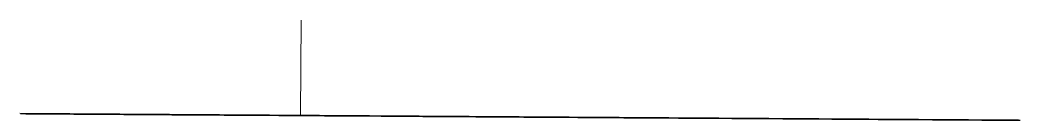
# Model space of a CAD drawing. Header units: metres. Extents: x 15961.2 to 16025.2, y 14385.7 to 14408.
# Drawn here: x 16009.03 to 16019.54, y 14406.96 to 14408.01 of the extents above; entities that cross this region are included whole.
import ezdxf

# ---------------------------------------------------------------- set-up
doc = ezdxf.new("R2010")
doc.units = ezdxf.units.M
doc.header["$LTSCALE"] = 0.0125
doc.linetypes.add('ACAD_ISO02W100', pattern=[15, 12, -3])
doc.layers.add('00_Bemassung_AUX', color=30, linetype='Continuous', lineweight=9, plot=False)
for name, color, linetype, lineweight in [('10_Boden_PRO', 8, 'Continuous', 9), ('10_Fenster', 4, 'Continuous', 9), ('10_Schnittlinie_SCH', 7, 'Continuous', 30), ('10_Wand_PRO', 7, 'Continuous', 9), ('10_Wand_VER', 7, 'ACAD_ISO02W100', 9), ('11_Sonderausstattung_PRO', 1, 'Continuous', 9)]:
    doc.layers.add(name, color=color, linetype=linetype, lineweight=lineweight)

msp = doc.modelspace()

# ---------------------------------------------------------------- linework, layer by layer
at = {"layer": '00_Bemassung_AUX'}
for points in [[(16011.982, 14407.015), (16011.988, 14408.015)], [(16009.033, 14407.035), (16019.525, 14406.965)]]:
    msp.add_lwpolyline(points, dxfattribs=at)
at = {"layer": '10_Boden_PRO', "extrusion": (-0.006647, -0.999978, 0), "elevation": -14513.125}
for points in [[(15914.524, 6.399), (15912.921, 6.399)], [(15914.524, 6.22), (15914.524, 6.403), (15923.427, 6.403)]]:
    msp.add_lwpolyline(points, dxfattribs=at)
at = {"layer": '10_Fenster', "extrusion": (-0.006647, -0.999978, 0), "elevation": -14513.125}
for points in [[(15913.738, 8.733, -0.178098), (15913.908, 8.959, -0.169854), (15914.074, 8.733), (15914.074, 7.308), (15914.038, 7.308), (15914.038, 7.166), (15913.777, 7.166), (15913.777, 7.243), (15913.738, 7.297)], [(15914.457, 8.733, 0.178098), (15914.287, 8.959, 0.169854), (15914.121, 8.733), (15914.121, 7.308), (15914.156, 7.308), (15914.156, 7.166), (15914.417, 7.166), (15914.417, 7.243), (15914.457, 7.297)], [(15921.751, 8.761, -0.178098), (15921.92, 8.987, -0.169854), (15922.086, 8.761), (15922.086, 7.336), (15922.051, 7.336), (15922.051, 7.194), (15921.79, 7.194), (15921.79, 7.271), (15921.751, 7.325)], [(15922.471, 8.761, 0.178098), (15922.301, 8.987, 0.169854), (15922.135, 8.761), (15922.135, 7.336), (15922.171, 7.336), (15922.171, 7.194), (15922.432, 7.194), (15922.432, 7.271), (15922.471, 7.325)]]:
    msp.add_lwpolyline(points, format="xyb", close=True, dxfattribs=at)
for points in [[(15913.795, 8.053), (15914.019, 8.053)], [(15913.795, 8.028), (15914.019, 8.028)], [(15914.176, 8.053), (15914.4, 8.053)], [(15914.176, 8.028), (15914.4, 8.028)], [(15922.031, 8.095), (15921.807, 8.095)], [(15922.031, 8.07), (15921.807, 8.07)], [(15922.19, 8.095), (15922.414, 8.095)], [(15922.19, 8.07), (15922.414, 8.07)]]:
    msp.add_lwpolyline(points, dxfattribs=at)
for points in [[(15913.907, 8.871, 0.189644), (15913.795, 8.702), (15913.795, 7.225), (15914.019, 7.225), (15914.019, 8.702, 0.189644), (15913.907, 8.871, -0.189644)], [(15914.288, 8.871, -0.189644), (15914.4, 8.702), (15914.4, 7.225), (15914.176, 7.225), (15914.176, 8.702, -0.189644), (15914.288, 8.871, 0.189644)], [(15921.919, 8.899, 0.189644), (15921.807, 8.73), (15921.808, 7.253), (15922.032, 7.253), (15922.031, 8.73, 0.189644), (15921.919, 8.899, -0.189644)], [(15922.302, 8.899, -0.189644), (15922.414, 8.73), (15922.414, 7.253), (15922.19, 7.253), (15922.19, 8.73, -0.189644), (15922.302, 8.899, 0.189644)]]:
    msp.add_lwpolyline(points, format="xyb", dxfattribs=at)
at = {"layer": '10_Fenster', "extrusion": (-0.006647, -0.999978, 0)}
for centre, radius in [((15914.079, 9.245, -14513.125), 0.212), ((15914.079, 9.245, -14513.125), 0.157), ((15922.107, 9.296, -14513.125), 0.212), ((15922.107, 9.296, -14513.125), 0.157)]:
    msp.add_circle(centre, radius, dxfattribs=at)
at = {"layer": '10_Schnittlinie_SCH', "extrusion": (-0.006647, -0.999978, 0), "elevation": -14513.125}
for points in [[(15912.921, 6.22), (15923.427, 6.22)], [(15912.921, 6.22), (15912.921, 13.451)], [(15923.427, 6.22), (15923.427, 13.241)]]:
    msp.add_lwpolyline(points, dxfattribs=at)
for points in [[(15912.921, 13.451, -0.171514), (15915.446, 15.5, -0.126613)], [(15915.446, 15.5, -0.063181), (15917.013, 15.991, -0.063181)], [(15917.013, 15.991, -0.08684), (15918.137, 16.207, -0.08684), (15919.262, 16.001, -0.08684)], [(15919.262, 16.001, -0.18102), (15923.214, 13.7)], [(15923.214, 13.7), (15923.317, 13.35, -0.170002), (15923.427, 13.241)]]:
    msp.add_lwpolyline(points, format="xyb", dxfattribs=at)
at = {"layer": '10_Wand_PRO', "extrusion": (-0.006647, -0.999978, 0), "elevation": -14513.125}
for points in [[(15912.921, 8.881), (15913.142, 8.881), (15913.142, 8.795), (15913.119, 8.755, 0.386835), (15913.063, 8.682), (15913.063, 8.39)], [(15912.921, 8.39), (15913.063, 8.39, -1.068615), (15913.063, 8.302), (15912.921, 8.302)], [(15912.943, 10.311, -0.013087), (15912.977, 10.908, -0.160205), (15914.541, 14.525, -0.160205)], [(15913.103, 10.306, -0.013076), (15913.137, 10.894, -0.160184), (15914.661, 14.418)], [(15913.117, 8.881), (15913.117, 8.937, -0.313119), (15918.097, 16.02, -0.177346), (15918.166, 16.02, -0.313119), (15923.146, 8.937), (15923.146, 8.919)], [(15913.225, 6.403), (15913.225, 8.937, -0.311636), (15918.097, 15.905, -0.180112), (15918.167, 15.905, -0.311636), (15923.038, 8.937), (15923.038, 6.403)], [(15914.592, 8.389), (15914.592, 9.029, 0.338341), (15914.071, 9.636, 0.338341), (15913.55, 9.029), (15913.55, 6.775), (15913.656, 7.085), (15913.656, 9.017, -0.336768), (15914.071, 9.574, -0.294337), (15914.531, 9.017), (15914.531, 7.085), (15913.656, 7.085)], [(15914.542, 14.526, -0.116962), (15916.507, 15.879, -0.116962)], [(15914.661, 14.418, -0.199316), (15918.132, 16.064)], [(15918.132, 16.064, -0.204653), (15921.588, 14.404)], [(15919.645, 15.923, -0.126035), (15921.709, 14.509)], [(15921.588, 14.404, -0.160616), (15923.099, 10.894)], [(15921.594, 8.389), (15921.594, 9.08, -0.338341), (15922.115, 9.687, -0.338341), (15922.637, 9.08), (15922.637, 6.826), (15922.53, 7.136), (15922.53, 9.068, 0.336768), (15922.115, 9.625, 0.338445), (15921.688, 9.068), (15921.688, 7.136), (15922.53, 7.136)], [(15921.708, 14.51, -0.160616), (15923.258, 10.908, -0.160616)], [(15923.296, 8.919), (15923.084, 8.919), (15923.084, 8.833), (15923.107, 8.793, -0.386835), (15923.163, 8.72), (15923.163, 8.428)], [(15923.099, 10.894, -0.024838), (15923.13, 10.3, -0.024838)], [(15923.296, 8.428), (15923.163, 8.428, 1.068615), (15923.163, 8.34), (15923.304, 8.34)], [(15923.13, 10.3, -0.000088), (15923.13, 10.298), (15923.146, 8.919)], [(15923.258, 10.91, -0.003412), (15923.266, 10.826, -0.003412)]]:
    msp.add_lwpolyline(points, format="xyb", dxfattribs=at)
for points in [[(15912.943, 8.881), (15912.943, 10.306)], [(15913.063, 8.302), (15913.063, 6.399)], [(15913.103, 8.881), (15913.103, 10.306)], [(15913.117, 6.403), (15913.117, 8.754)], [(15914.531, 7.085), (15914.592, 6.775), (15914.592, 8.302)], [(15921.688, 7.136), (15921.594, 6.826), (15921.594, 8.354)], [(15923.163, 8.34), (15923.163, 6.403)], [(15923.266, 10.826), (15923.296, 10.204)], [(15923.296, 13.422), (15923.296, 6.403)]]:
    msp.add_lwpolyline(points, dxfattribs=at)
for points in [[(15914.592, 6.775), (15913.55, 6.775), (15913.55, 6.687), (15914.592, 6.687)], [(15921.594, 6.826), (15922.637, 6.826), (15922.637, 6.738), (15921.594, 6.738)]]:
    msp.add_lwpolyline(points, close=True, dxfattribs=at)
at = {"layer": '10_Wand_VER', "extrusion": (-0.006647, -0.999978, 0), "elevation": -14513.125}
msp.add_lwpolyline([(15918.644, 11.951, 0.04087), (15918.685, 12.048, 1.16745), (15918.686, 12.443, 0.04087), (15918.646, 12.541, 1.168963), (15918.368, 12.821, 0.040886), (15918.27, 12.862, 1.168963), (15917.875, 12.863, 0.040886), (15917.778, 12.823, 1.168963), (15917.497, 12.545, 0.040886), (15917.457, 12.447, 1.168963), (15917.455, 12.052, 0.040886), (15917.495, 11.955, 1.168963), (15917.774, 11.674, 0.040886), (15917.871, 11.634, 1.168963), (15918.266, 11.632, 0.040886), (15918.364, 11.672, 1.168963)], format="xyb", close=True, dxfattribs=at)
at = {"layer": '10_Wand_VER', "extrusion": (-0.006647, -0.999978, 0)}
for radius in [1.016, 0.965]:
    msp.add_circle((15918.071, 12.248, -14513.125), radius, dxfattribs=at)
at = {"layer": '11_Sonderausstattung_PRO', "extrusion": (-0.006647, -0.999978, 0), "elevation": -14513.125}
for points in [[(15914.553, 6.403), (15914.564, 6.435), (15914.577, 6.435), (15914.577, 6.546), (15914.594, 6.546), (15914.594, 8.298), (15914.561, 8.356), (15914.561, 8.389)], [(15921.595, 8.389), (15914.561, 8.389)], [(15916.962, 6.403), (15916.973, 6.435), (15916.986, 6.435), (15916.986, 6.546), (15917.003, 6.546), (15917.003, 8.298), (15916.97, 8.356), (15916.97, 8.389)], [(15919.145, 8.389), (15919.145, 9.971), (15919.084, 9.971), (15919.084, 10.004), (15919.02, 10.004), (15919.02, 10.038), (15918.956, 10.038), (15918.956, 10.072), (15918.892, 10.072), (15918.892, 10.123), (15918.818, 10.123), (15918.818, 10.157), (15918.743, 10.157), (15918.743, 10.205), (15918.669, 10.205), (15918.669, 10.258), (15918.581, 10.258), (15918.581, 10.31), (15918.493, 10.31), (15918.493, 10.349), (15918.406, 10.349), (15918.406, 10.408), (15918.311, 10.408), (15918.311, 10.466), (15918.216, 10.466), (15918.216, 10.517), (15918.126, 10.517), (15918.126, 10.567), (15918.025, 10.567), (15918.025, 10.517), (15917.935, 10.517), (15917.935, 10.466), (15917.84, 10.466), (15917.84, 10.408), (15917.745, 10.408), (15917.745, 10.349), (15917.658, 10.349), (15917.658, 10.31), (15917.57, 10.31), (15917.57, 10.258), (15917.483, 10.258), (15917.483, 10.205), (15917.408, 10.205), (15917.408, 10.157), (15917.334, 10.157), (15917.334, 10.123), (15917.259, 10.123), (15917.259, 10.072), (15917.195, 10.072), (15917.195, 10.038), (15917.131, 10.038), (15917.131, 10.004), (15917.067, 10.004), (15917.067, 9.971), (15917.006, 9.971), (15917.006, 8.389)], [(15917.018, 10.302), (15917.57, 10.302)], [(15919.187, 6.403), (15919.176, 6.435), (15919.163, 6.435), (15919.163, 6.546), (15919.146, 6.546), (15919.146, 8.298), (15919.179, 8.356), (15919.179, 8.389)], [(15921.603, 6.403), (15921.592, 6.435), (15921.579, 6.435), (15921.579, 6.546), (15921.562, 6.546), (15921.562, 8.298), (15921.595, 8.356), (15921.595, 8.389)]]:
    msp.add_lwpolyline(points, dxfattribs=at)
for points in [[(15917.018, 9.971), (15917.018, 10.461, -0.132301), (15915.269, 11.215), (15915.269, 11.313), (15915.156, 11.313), (15915.156, 11.464), (15915.031, 11.464), (15915.031, 11.86), (15914.896, 11.86), (15914.896, 11.678), (15914.74, 11.678), (15914.74, 11.536), (15914.602, 11.536), (15914.602, 8.389)], [(15919.138, 9.971), (15919.138, 10.461, 0.132301), (15920.887, 11.215), (15920.887, 11.313), (15921, 11.313), (15921, 11.464), (15921.125, 11.464), (15921.125, 11.86), (15921.26, 11.86), (15921.26, 11.678), (15921.416, 11.678), (15921.416, 11.536), (15921.554, 11.536), (15921.554, 8.389)]]:
    msp.add_lwpolyline(points, format="xyb", dxfattribs=at)

doc.saveas('drawing.dxf')
